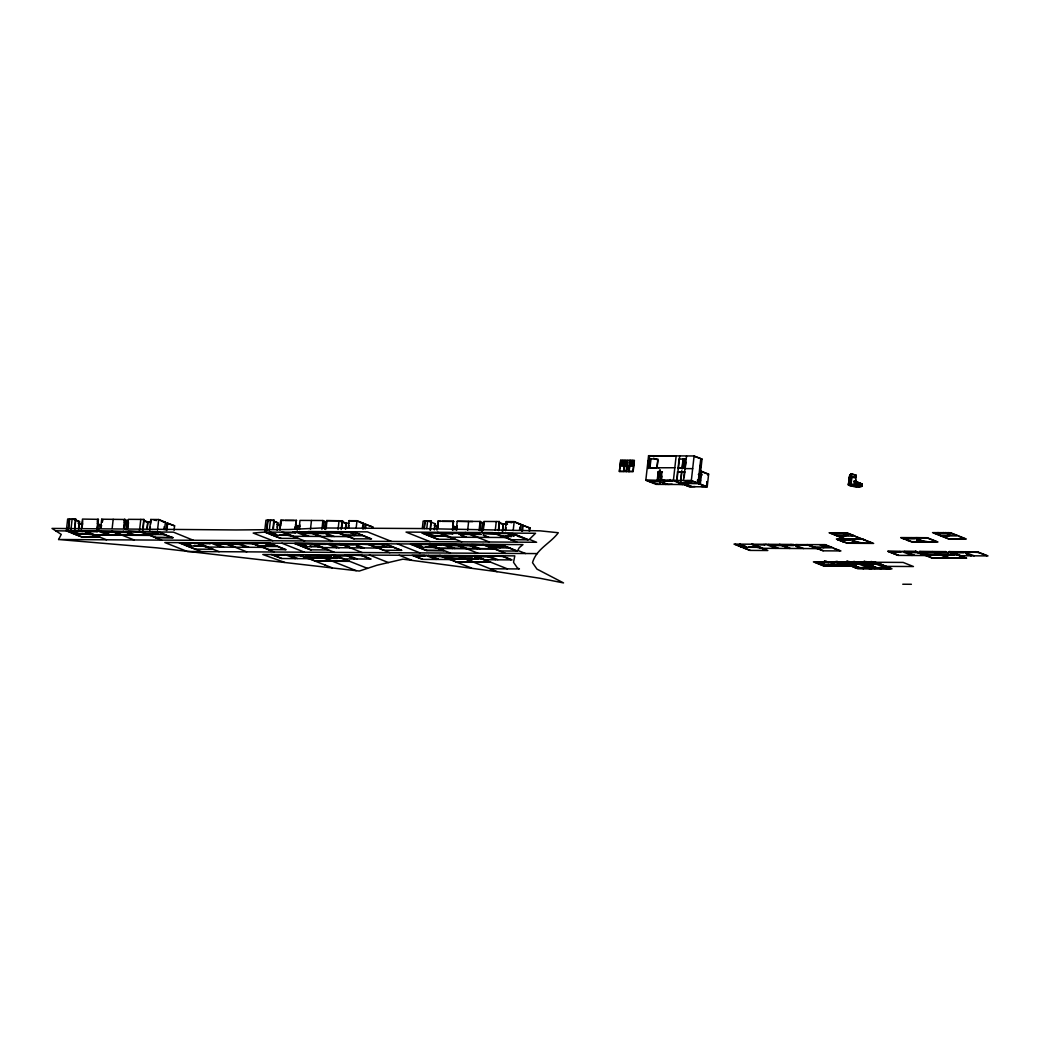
<?xml version="1.0" encoding="UTF-8"?>
<svg xmlns="http://www.w3.org/2000/svg" width="1040" height="1040" viewBox="0 0 1040 1040"><rect width="100%" height="100%" fill="white"/><g stroke="black" fill="none" stroke-linecap="round" stroke-linejoin="round"><path stroke-width="1.5" d="M854.412 481.65C856.102 481.416 852.579 481.663 854.555 481.624M848.666 564.512L850.733 564.525M865.917 564.616L867.997 564.629M682.045 483.392L699.27 483.678L707.213 486.824L708.63 474.149L700.687 471.003M68.211 529.399L69.381 518.999M68.562 529.399L69.732 518.999M70.98 529.412L72.137 519.025M75.01 528.112L75.595 519.038L74.672 531.076M78.494 529.022L79.326 521.599L73.242 519.181M78.832 529.022L79.664 521.599L73.593 519.194M81.328 529.477L82.485 519.077L98.384 519.337L97.383 528.242M81.9 527.475L82.732 520.728M82.277 526.071L82.602 523.107M97.24 522.301L97.565 519.324M96.798 529.568L98.384 519.337M98.904 529.035L99.411 524.576M100.724 528.099L101.725 519.194L124.683 519.48L125.541 519.688L124.54 528.593M101.14 528.359L101.465 525.395L97.084 523.653M101.842 522.327L101.725 519.194M102.193 522.327L103.051 519.558M112.19 528.164L113.191 519.259M123.617 528.229L124.618 519.324L125.541 519.688M124.345 522.457L124.683 519.48M124.358 527.111L125.19 519.688M126.399 529.334L127.4 520.429L126.607 529.412M127.413 528.255L128.401 519.337L143.884 519.428L143.13 529.984M127.816 528.411L128.492 522.483M139.607 529.815L140.777 519.415M142.714 529.828L143.884 519.428M146.913 529.334L147.745 521.911L143.351 520.169M147.121 529.412L147.953 521.989M149.617 529.867L150.774 519.467L158.717 519.519L165.412 522.171L164.58 529.594M150.033 530.036L150.358 527.059M150.696 524.095L150.774 519.467M157.547 529.906L158.717 519.519M163.891 529.594L164.229 526.63M166.166 530.491L166.998 523.068L174.59 525.811L174.096 530.27M166.855 530.504L167.687 523.081M264.771 530.595L265.941 520.195L274.287 520.403L273.286 529.321M266.5 530.595L267.67 520.208M266.851 530.608L268.008 520.208M269.256 530.621L270.426 520.221M272.883 529.152L273.871 520.247M277.108 527.254L277.602 522.795L273.962 521.352M277.121 530.231L277.953 522.808L274.3 521.352M279.773 529.191L280.774 520.286L296.257 520.377L295.659 529.438M280.02 530.166L280.774 520.286M280.852 522.743L280.722 525.785L276.9 524.277M294.853 529.438L295.178 526.474M295.256 529.282L296.257 520.377M297.193 530.231L297.687 525.772M299 529.308L300.001 520.39L322.894 520.52L323.817 520.897L322.985 528.32M299.416 529.568L299.962 525.005M310.466 529.373L311.467 520.455M321.893 529.438L322.894 520.52M322.972 525.343L323.817 520.897M324.844 529.048L325.676 521.625L325.052 529.139M325.689 529.451L326.69 520.546L342.576 520.793L341.744 528.229M326.43 526.656L326.69 520.546M338.065 529.529L339.053 520.611M341.159 529.542L342.16 520.637M345.371 529.048L346.034 523.12L340.158 520.78L342.576 520.793M345.566 529.139L346.242 523.198M348.231 528.099L349.063 520.676L356.993 520.715L363.688 523.38L363.025 529.321M348.647 528.268L348.972 525.291M356.161 528.151L356.993 520.715M362.505 527.826L362.843 524.862M364.78 528.723L365.274 524.277L372.866 527.02L365.274 524.277M365.469 528.736L365.963 524.277M422.292 528.528L423.124 521.105L431.067 521.157L430.482 530.231M424.021 528.541L424.853 521.118M424.372 528.541L425.204 521.118M426.777 528.554L427.609 521.131M430.066 530.062L431.067 521.157M434.122 529.659L435.136 523.718L434.473 529.659M436.956 530.101L437.957 521.196L453.44 521.287L452.855 530.361M437.541 528.112L437.957 521.196M437.736 528.19L438.035 523.653M452.439 530.192L453.44 521.287M454.545 529.659L454.883 526.695M456.196 530.218L457.197 521.3L480.077 521.443L481.013 521.807L480.012 530.712M456.612 530.478L457.145 525.928M467.662 530.283L468.663 521.378M479.089 530.348L480.077 521.443M479.999 527.748L480.155 521.599M481.871 531.453L482.872 522.548L482.079 531.531M482.872 530.374L483.873 521.456L499.356 521.547L498.771 530.621M483.457 529.048L484.12 523.107M495.248 530.439L496.249 521.534M498.355 530.452L499.356 521.547M502.385 531.453L503.217 524.03L498.81 522.275M502.593 531.531L503.425 524.108L507.533 524.134L503.217 524.03M505.245 530.504L506.246 521.586L514.189 521.638L520.884 524.29L520.221 530.231M505.661 530.66L505.999 527.696M506.324 524.719L506.246 521.586M513.188 530.543L514.189 521.638M519.532 530.231L519.857 527.254M521.794 531.128L522.457 525.187L530.062 527.93L529.724 530.907M522.483 531.128L523.159 525.187M529.035 530.894L529.373 527.93L522.457 525.187M619.567 471.328L623.61 471.341L624.247 465.673L620.035 465.647M624.52 465.387L625.066 460.538M626.171 471.562L626.743 465.647L624.546 465.66L623.844 471.51L624.598 465.673M624.377 465.387L624.975 460.499M626.925 465.387L627.419 460.512L627.107 465.413M628.758 471.575L629.33 465.66L627.133 465.673L626.431 471.523L627.185 465.686M629.031 471.341L632.996 471.406L633.542 465.686L629.72 465.686C627.614 485.836 631.267 446.927 629.694 465.426M632.255 460.538L631.67 465.439L632.112 460.538M620.854 460.512L634.4 460.512L633.776 465.452L620.308 465.374M634.322 460.59L633.152 471.601L619.541 471.523M707.213 486.824L689.273 486.72L683.722 484.523L656.136 484.367L645.814 480.272L648.57 455.715L694.096 455.975L702.026 459.121L700.245 474.968L701.285 475.371L698.321 474.474L700.245 474.968M647.816 466.271L648.479 460.33M647.92 467.597L649.675 455.884M648.245 468.559L648.336 467.766M650.65 458.9L650.078 467.779L656.981 467.818L657.956 459.108L650.65 458.9L650.078 467.779M657.137 466.362L657.8 460.551M657.8 476.034L658.307 471.588L662.415 471.809L658.216 471.627L657.241 480.337L658.164 480.701C662.298 446.043 659.048 507.468 660.855 472.81M658.164 480.701L658.632 473.447M662.012 471.64L661.037 480.35L673.127 480.584L683.033 484.523M661.44 480.519L661.934 476.164M672.152 484.185L667.654 484.406M667.589 484.159L661.739 482.261L666.796 484.263L665.47 484.419M670.215 479.661L669.981 480.558L671.788 481.182L662.987 480.532M670.293 479.57L670.176 480.558L671.671 481.169M673.4 480.428L676.156 455.871M689 482.976L680.381 482.924L674.505 480.597L676.923 480.61L677.482 471.731L684.801 471.939L684.138 477.75M678.249 468.728L678.912 459.056L685.802 459.095M680.537 481.442L681.707 471.042M681.98 468.663L683.046 459.16L684.697 459.823M680.745 481.52L681.915 471.12M682.175 468.754L683.241 459.251M683.8 467.74L684.775 459.03M685.152 468.767L685.893 462.163M680.576 483.002L689.962 486.733L695.058 486.551M699.27 483.678L691.34 480.532L694.096 455.975M700.791 458.64L698.035 483.184L697.346 483.184L697.671 480.272M698.49 483.626L698.841 480.48M699.582 474.981L699.166 480.181M698.997 480.181L699.751 474.981M700.388 467.987L700.531 464.815M698.906 483.626L699.257 480.48M706.238 486.577L699.621 484.081L700.596 475.371M701.727 471.419L700.31 484.081L699.621 484.081M706.628 485.511L707.005 481.585L706.667 485.524M700.011 471.003L707.941 474.149L707.759 475.033M860.184 484.094L855.374 483.249L862.186 484.12C861.536 489.762 852.098 486.096 848.367 484.965L849.732 475.397M848.536 484.692L849.186 478.829M848.367 484.965L849.797 474.786L850.642 474.604M849.199 482.443L848.887 485.316L851.721 485.303M849.68 478.153L849.238 477.191M848.718 484.393L849.576 484.211L850.72 473.993L851.942 473.902L856.271 475.28L855.127 485.511L856.219 486.785M859.898 483.015L855.556 481.624L859.898 483.015L859.456 486.889L854.256 485.225L850.59 485.238M855.27 484.263L862.017 484.809L850.798 484.12L851.942 473.902M856.037 476.853L851.89 476.879L851.071 484.211L849.004 484.835L850.564 485.342M852.995 485.264L854.256 485.225L854.581 482.3M858.377 483.002L855.621 481.104M861.939 486.369L860.509 484.653L855.205 484.822L861.445 485.017L860.509 484.653M862.186 484.12L855.504 482.183L861.055 483.47M861.367 485.706L861.51 484.458M823.147 563.563L816.881 562.562L821.951 562.601L823.706 563.329L817.31 562.315M58.591 539.513L61.269 534.404L52 528.424L236.028 529.945L289.042 529.516L321.113 527.969L419.653 528.541L540.15 530.855L558.311 532.74C550.264 543.53 536.445 548.86 532.506 562.679L536.952 569.101L563.537 582.92L539.851 578.253L497.068 571.675L402.909 559.169L377.104 565.201L359.307 571.038L156.949 547.859L58.591 539.513L536.614 542.269L529.347 539.383L535.548 533.26L493.883 533M855.062 481.065L855.751 479.973M327.379 549.77L328.484 549.939L310.544 549.835L294.671 543.543L312.611 543.647L334.633 552.383M323.206 547.573L378.118 548.054M500.175 550.953L484.705 544.817L501.54 544.752L517.413 551.057L499.486 550.953M439.439 548.431L429.533 544.505L456.014 544.492M852.696 486.343L855.127 485.511L861.887 486.057M860.99 484.029L861.835 483.847M818.623 563.264L821.951 562.601M851.292 476.996L855.075 477.906M817.83 562.77L818.441 562.419M337.727 532.493L353.6 538.798L371.54 538.902L355.667 532.597L264.615 532.077L253.175 533.039L272.87 540.748M849.576 484.211L850.798 484.12M850.655 476.918L851.89 476.879M849.823 485.68L860.431 485.342M851.721 485.303L854.256 485.225M837.252 561.301L835.718 561.548L836.303 562.068M854.516 561.405L852.943 561.691L853.567 562.172M871.767 561.509L870.233 561.756L870.818 562.276M854.529 562.9L853.06 563.173L853.632 563.615M838.786 563.329L837.434 563.55L837.954 564.005M842.53 563.628L841.347 564.304M858.494 563.238C855.582 563.797 857.922 564.616 852.995 562.276M871.793 563.004L870.35 563.238L870.896 563.719M875.745 563.355C872.287 563.771 876.837 564.98 870.246 562.393M456.924 555.542L490.139 568.763L519.415 568.945L517.374 567.879L513.526 562.328L514.813 555.88L262.821 554.515L284.674 562.406M688.168 485.953L690.625 485.953M919.737 551.486L920.439 551.733M668.512 480.558L670.085 481.182L663.117 480.532L664.56 481.156M688.025 485.953L690.755 486.005L683.774 484.276L690.69 485.979L686.595 485.394M689.715 485.602L687.089 485.589L688.298 485.992M925.236 541.905L913.965 537.654M860.925 543.335L849.654 539.084M455.26 544.219L478.036 553.241M226.46 544.219L234.351 547.209M394.004 547.612L401.609 550.368L385.099 543.816M965.211 558.038L949.117 551.642L950.092 551.655M966.316 558.207L949.819 551.655L966.602 558.207L931.827 557.999L915.33 551.46L916.292 551.46L901.524 551.369L912.119 555.464M310.544 549.835L311.233 549.848L303.641 547.092M675.883 456.04L648.57 455.715M702.026 459.121L693.823 456.144M620.529 460.395L634.348 460.499M619.944 465.608L633.737 465.491M674.817 467.753L647.647 467.766M684.736 468.598L692.666 468.65M677.898 471.9L684.801 471.939M707.941 474.149L708.63 474.149M701.844 474.89L698.867 474.864L701.922 474.903M697.437 480.22L700.635 480.285M645.814 480.272L691.34 480.532M686.582 480.662L691.067 480.688L696.93 483.015M660.023 481.442L649.285 481.377L646.919 480.441L657.826 480.701M660.231 481.52L649.493 481.455L658.567 484.38M692.315 483.067L683.41 480.48L686.569 456.092M678.47 484.25L683.007 484.484M684.242 484.458L686.855 484.471M701.688 486.577L706.329 486.616M76.011 519.207L67.665 518.999L66.326 530.868L82.199 537.173L100.139 537.277M267.046 520.364L271.531 520.39M271.869 520.39L274.287 520.403M281.19 520.442L283.608 520.455M284.986 520.468L294.294 520.52M295.854 520.533L296.66 520.533M327.106 520.715L338.78 520.78L345.865 523.588M351.897 520.858L349.063 520.676M352.235 520.858L356.72 520.884L362.596 523.211M424.229 521.274L428.714 521.3L435.136 523.718M429.065 521.3L431.483 521.313M438.373 521.365L440.791 521.378M442.169 521.378L453.856 521.443M457.197 521.3L468.377 521.534M469.755 521.534L472.732 521.56M506.662 521.755L511.862 522.73M509.431 521.768L513.903 521.794L519.779 524.121L518.609 524.199L520.884 524.29M124.332 520.403L127.608 520.507M322.608 521.612L325.884 521.716M479.804 522.522L483.08 522.626M147.745 521.911L150.696 522.015M163.137 522.08L165.412 522.171M346.034 523.12L348.985 523.211M361.218 523.198L363.688 523.38M101.465 525.395L97.799 524.212M174.59 525.811L166.998 523.068M529.373 527.93L530.062 527.93M834.626 532.727L839.982 532.753M842.387 532.766L844.805 532.779M939.51 535.119L948.35 535.249M951.457 535.262L945.373 532.857M956.969 535.288L954.902 535.288M309.101 531.934L293.033 531.83L294.06 532.246M55.705 530.816L173.433 532.155L193.401 540.293M836.069 535.249L844.909 535.379L836.277 535.327M83.993 531.141L67.431 531.037L73.294 533.364M853.528 535.431L851.461 535.418L852.631 535.34L846.768 533.013L830.206 532.922L845.247 538.889M124.202 531.57L112.957 531.297L122.447 535.067L148.668 535.223M86.619 531.635L97.487 531.7L96.239 531.206M140.4 531.947L128.297 531.388M284.895 532.844L295.763 532.909L294.515 532.415M338.689 533.143L326.586 532.597M442.091 533.754L452.959 533.819L451.711 533.325M495.872 534.066L483.769 533.507M943.306 536.614L945.373 536.627L943.033 535.704L949.182 535.73L947.947 535.236M113.958 532.246L103.233 532.181L114.166 532.324M115.336 532.246L126.061 532.311M115.531 532.324L126.269 532.389M301.509 533.377L312.455 533.52M313.612 533.442L324.35 533.507M839.865 536.757L841.932 536.77L839.592 535.834M128.128 533.13L132.847 535.132M901.394 538.057L902.499 538.07M90.064 533.546L72.813 533.442M146.419 533.793L155.246 533.923M158.353 533.936L152.282 531.531M155.324 537.589L173.251 537.693L161.798 533.962M271.102 534.651L272.961 534.586M288.353 534.755L279.721 534.703M344.695 534.989L353.327 535.041M356.642 535.145L350.558 532.727M362.154 535.171L360.087 535.158M428.285 535.561L445.536 535.665L454.922 539.383M510.718 536.042L501.891 535.912L496.015 533.572M362.362 535.262L361.465 535.171M518.856 536.172L519.545 536.172M902.837 538.629L903.942 538.642M74.269 534.027L91.507 534.118M148.07 534.443L165.321 534.547M272.545 535.223L289.796 535.327M346.346 535.652L363.597 535.743M429.728 536.133L446.979 536.237M904.488 538.798L914.641 538.863M75.296 534.43L82.927 537.173M166.348 534.95L165.659 534.95L172.562 537.693M273.572 535.639L281.177 538.382M364.624 536.159L363.948 536.159L370.851 538.889M430.768 536.549L438.36 539.292M521.131 537.069L521.82 537.069M904.28 539.201L905.385 539.214M94.861 534.911L121.069 535.067M850.668 539.084L862.641 539.318L872.547 543.244L847.405 543.101L837.499 539.175L848.471 539.552L847.236 539.058M93.652 534.963L81.848 533.494M94.588 535.067L149.76 535.392L161.668 540.111M150.202 535.288L152.282 535.301L149.929 534.378L156.078 534.417L154.843 533.923M291.928 536.172L287.521 535.236M292.175 536.276L348.049 536.588M348.491 536.497L350.558 536.51L348.218 535.574M449.124 537.082L444.704 536.146M505.674 537.407L507.741 537.42L505.401 536.497L511.55 536.523L510.315 536.042M916.955 539.773L927.862 541.762M837.083 539.487L838.188 539.5M838.526 540.059L839.631 540.072M907.478 540.475L908.583 540.488M840.177 540.241L850.33 540.293M839.969 540.631L841.074 540.644M852.644 541.203L863.551 543.192M82.472 537.017L99.034 537.108M155.597 537.433L172.159 537.524M298.415 538.473L280.488 538.369L264.615 532.077M455.611 539.396L437.671 539.292L421.798 532.987L479.674 533.689L478.751 533.312M510.783 539.708L528.723 539.812L512.85 533.507L482.963 533.507M843.167 541.905L844.272 541.918M769.054 544.674L768.521 544.466M791.544 544.804L790.959 544.44M754.299 544.882L765.167 544.934L763.919 544.44M808.08 545.181L795.977 544.622M781.846 545.558L771.108 545.493M783.016 545.48L793.741 545.545M773.318 546.234L778.362 548.236M795.808 546.364L800.865 548.366M294.671 543.543L385.736 544.063M501.54 544.752L410.488 544.232L426.361 550.537L444.301 550.628L450.437 553.072M214.227 543.426L213.252 543.049M329.719 544.115C324.831 542.529 349.193 544.57 349.83 547.898M445.536 544.804L445.003 544.596M468.377 544.934L457.119 544.661L466.622 548.431M740.493 546.689L742.365 546.611M757.744 546.78L749.112 546.728M814.099 547.027L822.731 547.079M831.558 547.209L829.478 547.196M199.485 543.621L210.353 543.686L209.092 543.192M253.266 543.92L241.163 543.374M314.964 544.31L325.832 544.375L324.584 543.868M368.758 544.609L356.655 544.063M430.781 544.999L441.649 545.064L440.401 544.57M484.575 545.311L472.459 544.752M227.032 544.297L216.294 544.245M228.189 544.219L239.135 544.362M343.681 544.908L354.419 544.973M465.647 548.587L458.328 545.688L447.603 545.623M459.498 545.61L470.431 545.753M759.876 547.365L741.949 547.261L734.006 544.115L793.325 544.453L803.647 548.548M218.504 544.973L223.613 547.144M333.983 545.662L339.092 547.833M449.8 546.364L454.909 548.522M472.29 546.481L477.009 548.496M761.332 548.21L756.912 547.261M762.268 548.301L817.44 548.626M817.882 548.535L819.962 548.548L817.609 547.612M185.679 545.428L187.538 545.363M202.93 545.532L194.298 545.48M259.285 545.766L276.731 545.948M301.171 546.117L303.03 546.052M318.409 546.221L309.79 546.169M374.764 546.455L383.396 546.507M386.698 546.611L380.627 544.193M392.223 546.637L390.156 546.624M434.018 546.832L425.399 546.78L434.226 546.91M490.581 547.157L499.421 547.287L490.789 547.235M276.939 546.039L276.042 545.948M392.431 546.728L391.534 546.637M416.975 546.806L419.055 546.819L411.593 544.401L428.155 544.492L443.612 550.628M508.248 547.417L505.973 547.326L507.143 547.248L501.267 544.921M187.122 546L204.373 546.104M259.558 546.416L278.187 546.52M302.614 546.689L319.865 546.793M393.666 547.209L376.051 547.235M418.431 547.378L436.371 547.482M491.543 547.807L509.483 547.911M188.162 546.416L195.754 549.159M279.201 546.936L278.525 546.936L285.428 549.666M419.458 547.794L427.05 550.537M510.51 548.314L509.821 548.314L516.737 551.057M765.206 549.692L766.311 549.692M206.518 546.949L202.098 546M207.454 547.053L262.626 547.365L261.521 547.196M263.068 547.274L265.135 547.287L262.795 546.351M321.997 547.638L317.59 546.689M378.56 547.963L380.627 547.976L378.274 547.04M437.814 548.327L433.394 547.391M439.023 548.275L465.231 548.418M466.336 548.587L493.922 548.743L438.75 548.431M494.377 548.652L496.444 548.665L494.091 547.742M904.176 551.395L904.93 551.564M919.451 551.473L945.945 551.629M949.117 551.642L963.885 551.733M977.678 551.811L965.016 551.733L977.405 551.98M904.644 551.551L915.33 551.616M919.867 551.642L932.568 551.72M961.584 551.889L950.911 551.824L960.674 555.594M890.071 551.954L901.225 552.019L899.704 551.525M978.64 552.474L966.264 551.915M934.648 552.539L921.947 552.461L922.779 552.552M935.74 552.552L948.441 552.63M917.904 552.643L907.153 552.578M922.155 552.552L934.856 552.63M935.948 552.63L948.649 552.708L947.83 552.617M953.277 552.76L964.028 552.825M195.065 549.146L213.005 549.25L211.9 549.081M268.177 549.575L286.117 549.679L270.244 543.374L179.192 542.854L201.201 551.59M401.609 550.368L383.669 550.264L367.159 543.712M426.634 550.368L443.196 550.472M950.508 553.449L954.226 555.243L942.357 555.165M328.484 549.939L312.338 543.803M966.368 553.644L970.788 555.646M923.572 554.723L958.347 554.931M927.329 554.606L940.03 554.671M940.914 554.593L953.823 554.762L950.17 553.436M941.265 555.165L928.161 554.606M925.925 555.555L898.053 555.386L887.731 551.291L900.796 551.538L888.823 551.46L898.599 555.23M960.128 555.75L988 555.906L977.405 551.811M537.407 553.592L187.369 551.499L164.827 542.542L522.964 544.609L519.285 547.625L517.764 550.433L525.551 553.527M932.113 557.843L948.259 557.947L932.295 551.72M965.497 558.038L949.351 557.947L932.568 551.551M288.21 554.905L287.287 554.541M303.485 554.879L302.848 554.619M444.236 555.633L456.651 555.698L473.434 562.094M507.429 568.867L474.149 555.633L485.654 555.867M502.164 555.958L489.385 555.724M429.182 555.75L439.4 555.607L448.89 559.364M273.468 555.1L284.336 555.165L283.088 554.671M361.751 555.607L349.648 555.061M414.427 555.945L425.295 556.01L424.06 555.516M502.723 556.452L490.607 555.893M317.759 555.685L305.903 555.698M319.137 555.698L331.76 555.854L319.345 555.776M458.731 556.53L446.316 556.452L458.939 556.608M460.109 556.543L472.732 556.686L460.317 556.621M305.552 555.698L317.967 555.763M336.674 555.906L347.62 556.049M431.041 556.478L441.974 556.621M477.646 556.751L488.579 556.894M292.474 556.465L297.544 558.467M307.762 556.439L310.856 557.661M349.479 556.79L354.185 558.792M433.108 557.297L438.503 559.312M310.726 557.752L323.141 557.817M324.311 557.739L336.934 557.895L333.619 556.582L336.375 557.817M451.828 558.506C445.107 555.035 446.472 559.702 464.1 558.662M465.27 558.584L477.893 558.74L474.591 557.427L478.309 559.221L466.726 559.156M307.658 557.882L323.518 557.973M324.896 557.973L340.769 558.077M447.941 558.714L482.417 558.922M324.376 558.311L311.545 557.752M325.754 558.324L337.337 558.389L336.102 557.895M465.348 559.156L452.517 558.597M309.036 558.701L281.437 558.532L271.115 554.437M449.995 559.533L422.409 559.377L412.087 555.282M858 562.315L842.114 562.211L857.766 568.438L873.639 568.542L857.831 562.315M875.264 562.419L859.378 562.315L875.03 568.542L890.903 568.646L875.082 562.419M817.362 562.913L823.225 562.952M849.862 563.875L862.121 563.953M867.126 563.979L879.372 564.057M846.547 563.979L862.316 564.031M863.811 564.083L879.58 564.135M472.329 561.925L456.469 561.834L440.375 555.451M845.923 564.213L850.72 564.213M863.174 564.317L867.984 564.317M880.438 564.421L881.543 564.434M298.714 554.606L315.224 561.158L349.713 561.353L367.458 568.36M439.673 555.438L456.196 561.99L490.685 562.198M819.858 564.174L846.3 564.421M847.652 564.421L851.279 564.434M863.798 564.564L868.53 564.538M881.062 564.668L882.167 564.681M848.198 564.629L851.825 564.655M865.462 564.746L869.089 564.759M847.574 564.863L852.384 564.876M866.021 564.954L869.635 564.98M849.303 565.071L852.93 565.097M866.567 565.175L870.194 565.201M848.705 565.318L853.489 565.318M867.126 565.396L870.74 565.422M850.408 565.513L854.035 565.539M867.672 565.617L871.299 565.643M850.967 565.734L854.594 565.76M868.231 565.838L871.845 565.864M851.526 565.955L855.14 565.981M868.777 566.059L872.404 566.085M851.305 566.137L823.693 565.968L813.397 561.873L903.149 562.432L913.445 566.527L885.833 566.358M852.072 566.176L855.699 566.202M869.336 566.28L872.95 566.306M852.631 566.397L856.245 566.41M869.882 566.501L873.509 566.527M853.177 566.618L856.804 566.631M870.441 566.722L874.068 566.735M853.736 566.839L857.35 566.852M870.987 566.943L874.614 566.956M854.282 567.047L857.909 567.073M871.546 567.164L875.173 567.177M854.841 567.268L858.455 567.294M870.896 567.385L875.719 567.398M888.16 567.502L889.265 567.502M855.387 567.489L859.014 567.515M859.326 567.645L868.14 567.697M872.651 567.593L876.278 567.619M876.59 567.749L885.391 567.801M855.946 567.71L859.56 567.736M872.131 567.879L876.824 567.84M889.395 567.983L890.5 567.996M855.179 567.905L856.284 567.905M856.492 567.931L860.119 567.957M872.443 568.009L873.548 568.009M873.756 568.035L877.383 568.061M857.051 568.152L860.665 568.178M874.302 568.256L877.929 568.282M902.759 584.233L911.391 584.285M854.997 481.663L856.778 481.845L855.686 480.571M816.881 562.562L823.706 563.29M324.649 564.85L325.351 564.928M817.713 562.536L822.861 563.316M855.127 485.511L861.523 486.616M850.72 473.993L856.271 475.28M864.123 561.509L866.905 562.211L866.19 561.522M846.859 561.392L849.641 562.094L848.939 561.405M824.421 561.262L827.216 561.964L826.501 561.275M455.858 533.182L456.651 533.351M299.13 532.441L309.036 536.367M296.296 532.259L306.657 536.354M100.841 531.232L101.192 531.232M669.214 480.558L670.826 481.182M332.449 541.086L308.061 531.531L367.393 531.869L391.521 541.437M456.196 561.99L471.484 568.022M315.224 561.158L332.228 567.827M940.797 535.886L958.412 535.873L950.482 532.714L932.542 532.61L948.415 538.915L966.355 539.019L959.452 536.276L958.75 536.276L965.25 538.85L948.688 538.759L933.647 532.779L950.196 532.883L956.072 535.21M915.603 551.46L916.838 551.954M837.356 536.029L854.971 536.003L847.041 532.857L829.101 532.753L844.974 539.058M815.386 547.807L833.001 547.781L825.058 544.635L795.171 544.622M342.316 544.908L331.786 544.934M948.077 532.571L948.74 532.844M945.659 532.558L946.322 532.818M943.254 532.545L943.917 532.805M937.898 532.519L938.561 532.779M977.132 551.98L986.895 555.737M966.537 551.915L967.759 552.396M963.612 551.733L974.194 555.828M961.246 551.72L962.442 552.097L961.311 551.889M966.017 553.644L971.412 555.646M915.681 537.654L926.952 537.888L936.858 541.814L911.716 541.671L901.81 537.745L912.782 538.122L911.547 537.628M921.869 541.736L916.357 539.682L921.531 541.723M945.607 551.629L946.595 551.889L933.66 551.72L949.624 557.947M952.718 554.749L953.94 555.243M928.447 554.606L929.669 555.1M679.679 456.053L676.923 480.61M927.745 554.515L924.014 553.28L927.602 554.606M916.019 551.46L932.386 557.843M915.044 551.616L924.82 555.386M914.42 555.321L908.739 553.306L914.147 555.321M864.981 539.968L862.914 539.149L836.394 539.006L847.132 543.257L873.652 543.413L855.322 536.406L861.809 538.993M844.636 532.714L845.299 532.974M842.231 532.701L842.881 532.961M842.283 532.987L848.354 535.405L841.932 532.987M653.536 458.25L657.696 459.888M888.017 551.304L898.326 555.386M839.813 532.688L840.476 532.948M844.506 535.379L845.741 535.873M834.457 532.662L835.12 532.922M857.558 543.166L852.059 541.112L857.22 543.153M658.32 467.662L659.074 467.831M697.346 483.184L695.76 483.093M837.356 539.487L838.799 540.059M840.242 540.644L843.453 541.905M659.139 471.991L660.998 472.732M633.958 462.904L620.568 463.021M881.27 564.434L890.227 567.996M875.537 562.263L892.008 568.815L857.493 568.594L841.022 562.042M873.132 562.12L873.795 562.38M888.225 568.659L888.888 568.919M870.714 562.094L871.377 562.367M876.031 564.07L887.107 568.62M887.705 568.659L888.368 568.919M882.856 567.06L886.756 568.62M886.327 568.646L886.99 568.906M663.767 480.532L665.34 481.156M868.309 562.081L868.959 562.341M824.785 544.791L830.661 547.118M839.839 550.758L833.339 548.184L840.931 550.927L822.991 550.823L807.118 544.531M864.227 561.145L866.905 562.211M863.642 562.055L864.305 562.315M880.113 568.607L880.776 568.867M820.3 544.765L826.384 547.183L819.962 544.765M867.607 564.109L878.098 568.282M867.23 564.018L877.76 568.282M865.618 564.096L876.122 568.269M822.523 547.157L823.758 547.651M858.273 562.159L874.744 568.698M855.881 562.003L856.531 562.276M870.961 568.555L871.624 568.815M853.463 561.99L854.113 562.25M858.767 563.966L869.843 568.516M870.454 568.542L871.104 568.815M865.592 566.956L869.505 568.516M869.063 568.542L869.726 568.802M851.045 561.977L851.708 562.237M808.223 544.7L823.277 550.667M806.845 544.687L816.348 548.457M846.976 561.041L849.641 562.094M846.378 561.951L847.041 562.211M862.849 568.503L863.512 568.763M850.343 564.005L860.847 568.178M849.966 563.914L860.496 568.178M848.354 563.992L858.858 568.165M838.617 561.899L839.28 562.159M847.535 565.994L848.185 566.254M836.368 561.886L837.031 562.146M835.9 562.172L841.711 564.343M834.132 561.873L834.782 562.133M829.985 561.847L830.648 562.107M829.348 562.133L835.146 564.304M827.398 561.834L828.061 562.094M824.538 560.898L827.216 561.964M780.637 544.544L790.127 548.301M779.532 544.375L789.854 548.47M833.027 565.903L833.69 566.163M779.259 544.531L788.749 548.301M828.178 564.304L832.429 565.864M831.649 565.89L832.312 566.15M818.545 562.237L822.042 563.628M815.139 561.756L815.802 562.016M825.435 565.851L826.098 566.111M765.739 544.297L776.061 548.392M753.051 544.375L762.541 548.145M751.946 544.206L767.819 550.511L749.879 550.407L742.976 547.664L750.152 550.251M751.673 544.375L766.714 550.342M749.528 546.741L750.763 547.222M739.934 544.31L746.018 546.715L739.596 544.297M735.111 544.271L740.974 546.611M498.797 522.808L503.048 524.498M512.577 533.676L518.453 536.003M528.034 539.812L517.27 536.081M508.092 533.65L514.176 536.055L507.754 533.65M502.099 535.99L511.472 539.708M494.91 533.416L492.843 532.584L406.029 532.09L430.079 541.658M516.958 542.152L505.232 537.511L450.06 537.186L461.773 541.84M494.637 533.572L504.543 537.498M481.533 534.417L470.795 534.365L468.429 533.416M489.073 537.407L483.249 535.236L488.319 537.251M452.556 525.772L456.937 527.514L453.271 526.318M471.003 534.443L477.919 537.186M496.782 544.895L502.866 547.3L496.444 544.895M465.257 532.428L467.324 533.247M477.646 537.342L489.359 541.996M467.051 533.416L469.43 534.352M476.957 537.342L469.638 534.443L458.9 534.378M499.005 547.274L500.253 547.768M466.154 537.121L460.759 535.119L466.219 537.277M482.911 544.375L505.648 553.41M434.083 525.187L437.983 526.734M493.233 548.743L483.327 544.817L471.237 544.583M434.863 525.759L437.619 526.864M501.748 555.802L512.07 559.897L484.484 559.741L475.267 555.815M501.475 555.958L510.978 559.728M469.807 544.57L480.129 548.665M440.843 533.26L450.749 537.186M437.658 532.272L439.738 533.091M439.465 533.247L445.328 535.587M467.441 544.557L477.763 548.652M437.32 535.613L438.555 536.107M487.955 555.724L497.874 559.65M485.576 555.698L495.495 559.637M427.388 533.182L433.81 535.6M455.741 544.661L458.328 545.688M422.903 533.156L428.766 535.483M473.473 555.633L489.58 562.029L473.707 561.938L458.029 555.711L470.665 555.867L470.028 555.62M442.221 544.414L452.543 548.509M427.739 544.063L444.301 550.628M426.01 546.858L427.245 547.352M416.416 544.427L422.5 546.845L416.078 544.427M428.259 555.373L438.165 559.312M425.88 555.36L436.202 559.455M424.463 555.36L413.192 555.451L422.682 559.221M391.326 546.559L385.45 544.219L368.888 544.128L389.844 552.708M355.394 532.766L361.257 535.093M383.188 546.585L384.436 547.079M353.132 535.119L354.367 535.613M338.832 532.662L354.289 538.798M377.429 548.054L367.51 544.115L355.42 543.894M337.454 532.662L347.36 536.588M354.003 543.881L364.325 547.976M323.934 532.415L334.256 536.51M351.624 543.868L352.56 544.232L341.302 543.972L350.805 547.742M361.946 547.963L356.135 545.792L361.192 547.794M321.568 532.402L322.491 532.766L321.633 532.571M331.89 536.497L326.066 534.326L331.123 536.328M295.36 524.862L299.754 526.591L296.075 525.408M369.408 555.009L388.414 562.562M339.573 543.556L362.154 552.552M311.246 532.506L321.152 536.432M309.855 532.493L319.774 536.432M360.789 554.957L371.111 559.052L343.525 558.896L349.713 561.353M360.516 555.113L370.006 558.883M326.404 543.725L336.726 547.82M277.667 524.849L280.436 525.941M324.987 543.712L313.716 543.816L323.622 547.742M346.996 554.879L357.318 558.974M344.63 554.866L345.553 555.23L344.695 555.022M347.412 555.971L354.536 558.792M283.647 532.35L293.553 536.276M292.864 536.276L304.603 540.93M281.853 532.181L297.726 538.473M334.308 554.97L343.798 558.74M310.193 546.169L311.428 546.663M332.514 554.801L348.608 561.184L315.497 560.989L299.403 554.606M280.124 534.703L281.359 535.197M300.612 543.738L306.683 546.143L300.261 543.738M270.543 532.272L276.614 534.677L270.192 532.272M295.776 543.712L301.652 546.039M265.707 532.246L271.583 534.573M317.057 554.866L332.748 561.093M332.059 561.093L356.2 570.661M315.679 554.866L331.37 561.08M281.879 543.218L304.486 552.201M298.428 554.762L300.807 555.698M307.931 558.532L301.015 555.789L290.277 555.724M269.971 543.53L275.834 545.87M265.486 543.504L271.557 545.922M265.135 543.504L271.219 545.922M267.709 545.896L268.944 546.39M284.921 554.515L295.243 558.61M253.409 543.439L268.866 549.575M251.745 543.049L274.365 552.019M252.031 543.439L261.937 547.365M272.22 554.606L281.723 558.376M238.511 543.192L248.833 547.287M236.145 543.179L246.467 547.274M225.823 543.283L235.313 547.053M224.146 542.893L246.753 551.85M224.445 543.27L226.824 544.219M158.444 519.675L162.838 521.43M153.608 519.649L156.39 520.611M210.925 543.036L221.247 547.131M144.742 521.261L147.576 522.379M198.237 543.127L208.143 547.053M196.56 542.724L219.154 551.694M196.846 543.114L212.316 549.25M194.714 545.48L195.949 545.974M157.378 531.401L164.073 534.053M162.981 533.884L157.105 531.557L127.075 531.219M185.12 543.049L191.204 545.454L184.782 543.049M180.297 543.023L186.16 545.35M140.543 531.466L156.013 537.589M138.749 531.284L149.071 535.379M125.645 531.219L135.551 535.145M123.279 531.206L133.601 535.301M111.852 531.141L134.069 539.955M121.485 535.223L111.579 531.297L85.371 531.141L95.277 535.08M110.682 535.002L105.287 533L110.747 535.158M78.611 523.068L82.511 524.615M78.013 523.094L82.147 524.745M98.475 531.219L107.965 534.989M84.266 530.972L106.483 539.786M83.577 530.972L99.45 537.264M71.916 531.063L78.338 533.481M397.449 543.881L419.991 552.89M399.087 555.191L411.671 560.235M490.139 568.763L497.068 571.675M820.339 563.524L820.248 562.328M620.698 460.395L619.372 471.523L620.75 460.421M622.869 460.486L622.271 465.374L622.921 460.512M854.269 480.987L854.152 482.079L855.062 482.079L855.192 480.987L854.269 480.987M684.827 467.818L677.924 467.766L684.827 467.818M927.225 537.719L900.705 537.576L911.443 541.827L937.963 541.983L927.225 537.719M840.736 562.211L814.502 562.042L823.979 565.812L850.213 565.968L840.736 562.211M862.082 484.276L855.322 483.73L862.082 484.276M669.279 481.182L667.693 480.558L669.279 481.182"/></g></svg>
